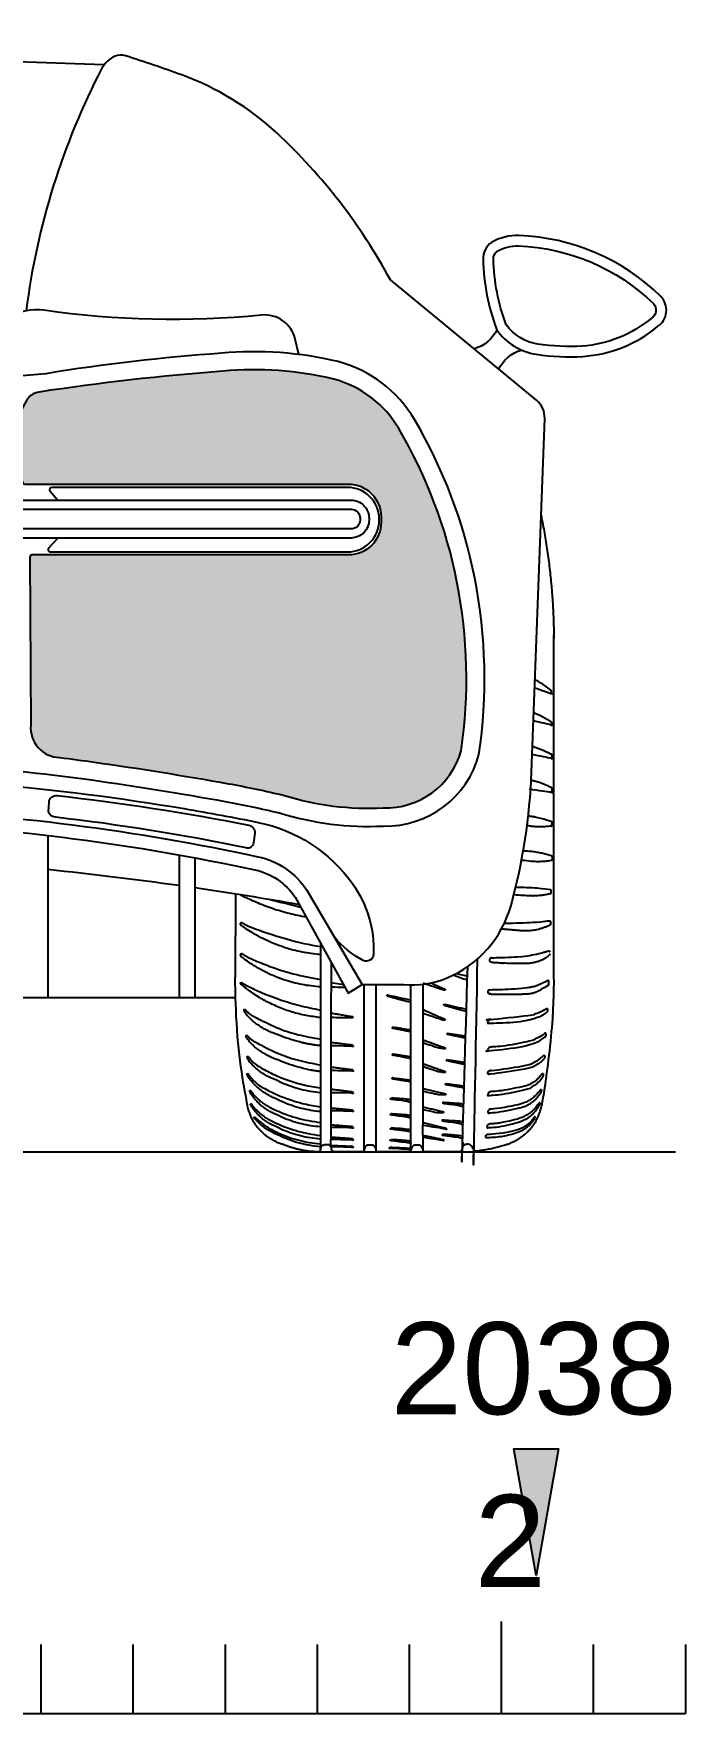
# Model space of a CAD drawing. Header units: millimetres. Extents: x 281 to 9184, y 473 to 5401.
# Drawn here: x 8476 to 9184, y 473 to 2298 of the extents above; entities that cross this region are included whole.
import ezdxf

# ---------------------------------------------------------------- set-up
doc = ezdxf.new("R2010")
doc.units = ezdxf.units.MM
doc.layers.add('CAR_dwgmodels.com', color=250, linetype='Continuous')
doc.styles.get("Standard").update_dxf_attribs({"font": 'arial.ttf'})

# ---------------------------------------------------------------- blocks, each defined once
blk = doc.blocks.new('Bugatti Chiron_back_dwgmodels.com')
h = blk.add_hatch()
h.set_pattern_fill('HONEY', color=0, scale=3.99341)
h.set_pattern_definition([(0, (-11584.057, -5020.16), (19.018614, 10.980402), [12.679076, -25.358152]), (120, (-11584.057, -5020.16), (-19.018614, 10.980402), [12.679076, -25.358152]), (60, (-11584.057, -5020.16), (4e-08, 21.960804), [-25.358152, 12.679076])])
h.paths.add_polyline_path([(-458.6, 725.4, 0.289738), (-456.4, 726.8, 0.247408), (-460.2, 816.1, 0.224537), (-474.1, 825.5, 0.018481), (-673.6, 848.2, 0.081524), (-794.3, 839.5, 0.196178), (-864.7, 785.8, 0.084746), (-928, 619.4, 0.084784), (-932.6, 435.8, 0.344976), (-847.9, 373.7, 0.08846), (-740.5, 387.2, -0.014843), (-679.8, 400, -0.009489), (-534.2, 423.4, -0.004774), (-496.5, 428.4, 0.433729), (-465.1, 463.6), (-464.1, 646, 0.415695), (-466.6, 648.5), (-810.3, 648.5, -0.414214), (-845.6, 683.8), (-845.6, 690, -0.414214), (-810.3, 725.4)])
h.paths.add_polyline_path([(466.6, 648.5, 0.415695), (464.1, 646), (465.1, 463.6, 0.433729), (496.5, 428.4, -0.004774), (534.2, 423.4, -0.009489), (679.8, 400, -0.014843), (740.5, 387.2, 0.08846), (847.9, 373.7, 0.344976), (932.6, 435.8, 0.084784), (928, 619.4, 0.084746), (864.7, 785.8, 0.196178), (794.3, 839.5, 0.081524), (673.6, 848.2, 0.018481), (474.1, 825.5, 0.224537), (460.2, 816.1, 0.247408), (456.4, 726.8, 0.289738), (458.6, 725.4), (810.3, 725.4, -0.414214), (845.6, 690), (845.6, 683.8, -0.414214), (810.3, 648.5)])
at = {"color": 0}
for p, q in [((791.5, 184.1), (804.6, 181.9)), ((939.1, 190.8), (927, 193.5)), ((827.1, 1.7), (827.1, 181.7)), ((840.2, 1.7), (840.2, 181.7)), ((878, 1.7), (878, 181.3))]:
    blk.add_line(p, q, dxfattribs=at)
for points in [[(544.6, 1181), (42.2, 1198.3, -0.125857), (14.2, 1206.5), (0, 1215), (-14.2, 1206.5, -0.125857), (-42.2, 1198.3), (-544.6, 1181)], [(313.3, 357.6, -0.04175), (708.6, 306.3, -0.193829), (752.2, 276.8), (809.9, 172.4), (824.9, 181.7), (870.2, 181.7, 0.123228), (917.4, 189, 0.230499), (986.7, 267.8, 0.057714), (1009, 412.6), (1023.3, 796.7, 0.233802), (1014.4, 816.5), (855.7, 947.3, 0.082141), (732.6, 1106.6, 0.100247), (629.1, 1170, 0.010825), (568, 1190.8, 0.178097), (556.6, 1190.3, 0.171993), (542.3, 1177.2, 0.088251), (460.1, 913.8, -0.035223)], [(971.3, 893.2, 0.206778), (1014.1, 866.5, 0.052607), (1064.7, 864.2, 0.1584), (1145.9, 896.6, 0.469933), (1149.4, 929.4, 0.186723), (995.2, 995.5, 0.141768), (965.5, 988.1, 0.249374), (956.3, 969.7, 0.086046), (971.3, 893.2, -0.218868), (946.6, 872.4)], [(756.3, 866.3), (752.4, 882.8, 0.377246), (715.5, 909.1, -0.061124), (479.3, 914.3, 0.170011), (442.1, 907, -0.109548), (350.6, 877.5, 21.38935)], [(254.9, 423.5, -0.035189), (531.5, 404, -0.009489), (676.3, 380.7, -0.014695), (735.3, 368.2, 0.08737), (848.1, 354, 0.346261), (951.9, 431.8, 0.161057), (951.9, 431.8, 0.085326), (947.3, 623.2, 0.084746), (881.7, 795.8, 0.196733), (799.1, 858.5, 0.081576), (672.1, 867.7, 0.022642), (481.4, 845.4, -0.019903), (208.9, 829)], [(973.5, 850.2, -0.22319), (998.1, 871.1)], [(494.3, 666.9), (484.5, 656, 0.649466), (486.3, 651.9), (809.2, 651.9, 0.414214), (843.6, 686.2), (843.6, 687.5, 0.414214), (809.2, 721.8), (487.8, 721.8, 0.639197), (486, 717.8), (494.3, 708)], [(-794.9, 233.1, -0.097924), (-826.1, 208, -0.549306), (-837.3, 214.5, -0.167236), (-814.4, 291.5, -0.18971), (-712.2, 357.9, -0.008219), (-631.7, 372.9, -0.021174), (-422.3, 399.3, -0.020808), (-148.2, 410.7), (0, 410.7), (148.2, 410.7, -0.020808), (422.3, 399.3, -0.021174), (631.7, 372.9, -0.008219), (712.2, 357.9, -0.18971), (814.4, 291.5, -0.167236), (837.3, 214.5, -0.549306), (826.1, 208, -0.097924), (794.9, 233.1)], [(-824.9, 181.7), (-764.8, 284.4, -0.195903), (-711.7, 320.7, -0.042516), (-306.6, 372.6, -0.232656), (-286.8, 363.9), (-206.5, 268.3, 0.197868), (-151.2, 245.6), (0, 245.6), (151.2, 245.6, 0.197868), (206.5, 268.3), (286.8, 363.9, -0.232656), (306.6, 372.6, -0.042516), (711.7, 320.7, -0.195903), (764.8, 284.4), (824.9, 181.7)], [(483.6, 307, -0.009374), (626.1, 289.6)], [(643.3, 287.2, -0.00749), (756.6, 268.9)]]:
    blk.add_lwpolyline(points, format="xyb", dxfattribs=at)
for points in [[(981.4, 898.6, -0.084419), (967.6, 970, -0.238386), (971.7, 978.6, -0.138483), (994.8, 984.2, -0.186527), (1141.4, 921.5, -0.482039), (1139.2, 905.8, -0.159744), (1064, 875.4, -0.052561), (1015.8, 877.6, -0.200288)], [(464.1, 646), (465.1, 463.6, 0.433729), (496.5, 428.4, -0.004774), (534.2, 423.4, -0.009489), (679.8, 400, -0.014843), (740.5, 387.2, 0.08846), (847.9, 373.7, 0.344976), (932.6, 435.8, 0.084784), (928, 619.4, 0.084746), (864.7, 785.8, 0.196178), (794.3, 839.5, 0.081524), (673.6, 848.2, 0.018481), (474.1, 825.5, 0.23103), (460, 815.7, 0.246068), (456.4, 726.8, 0.289738), (458.6, 725.4), (810.3, 725.4, -0.414214), (845.6, 690), (845.6, 683.8, -0.414214), (810.3, 648.5), (466.6, 648.5, 0.415695)], [(0, 666.9), (-812.9, 666.9, -0.414214), (-832.5, 686.5), (-832.5, 688.4, -0.414214), (-812.9, 708), (0, 708), (812.9, 708, -0.414214), (832.5, 688.4), (832.5, 686.5, -0.414214), (812.9, 666.9)], [(0, 676.7), (-812.9, 676.7, -0.414214), (-822.7, 686.5), (-822.7, 688.4, -0.414214), (-812.9, 698.2), (0, 698.2), (812.9, 698.2, -0.414214), (822.7, 688.4), (822.7, 686.5, -0.414214), (812.9, 676.7)], [(698.9, 330.3, 0.022287), (492.4, 363.5, -0.35652), (484.3, 369.8), (484.9, 379.7, -0.43), (493.8, 387.1, -0.020377), (702, 355, -0.39503), (708.3, 346.1), (707, 335.7, -0.487833)]]:
    blk.add_lwpolyline(points, format="xyb", close=True, dxfattribs=at)
for points in [[(483.6, 343.7), (483.7, 167.7)], [(626.1, 322.6), (626.1, 167.7)], [(643.3, 319.5), (643.3, 167.7)], [(-687.4, 167.7), (0, 167.7), (687.4, 167.7)]]:
    blk.add_lwpolyline(points, dxfattribs=at)
at = {"color": 0, "extrusion": (0, 0, -1)}
for centre, major_axis, start_param, end_param in [((-1401.3, -7730.4), (8651, 0), -1.322455, -1.318513), ((1237.9, 974.9), (878.4, 0), 1.918024, 1.936445), ((776.8, -1384.5), (1638.2, 0), -1.561836, -1.552854)]:
    blk.add_ellipse(centre, major_axis=major_axis, ratio=0.954545, start_param=start_param, end_param=end_param, dxfattribs=at)
at = {"color": 0}
for points, weights, knots in [([(1019.4, 691.2), (1019.5, 690.4), (1019.7, 689.6), (1032.9, 624.1), (1033.2, 557.4)], [1, 0.999876907875, 1, 0.995707577092, 1], [0, 0, 0, 0.0313808, 0.0313808, 0.2167561, 0.2167561, 0.2167561]), ([(950, 209.3), (948.8, 105.8), (946.1, 2.3), (947, 0.8), (948.8, 1), (964.9, 2.8), (980.2, 7.6), (1013.2, 17.1), (1019.7, 49.5), (1032.9, 114.9), (1033.2, 181.6), (1033.2, 371.6), (1033.2, 561.6)], [1, 0.999979731441, 1, 0.838727377102, 1, 0.994648638073, 1, 0.855380874957, 1, 0.995707577092, 1, 1, 1], [0, 0, 0, 0.012734, 0.012734, 1.164442, 1.164442, 1.371443, 1.371443, 2.460464, 2.460464, 2.645839, 2.645839, 3.645839, 3.645839, 3.645839]), ([(1012.4, 504.3), (1021.2, 501.2), (1029.9, 498), (1030.7, 498.1), (1030.7, 498.8), (1030.6, 499.7), (1030.5, 500.5), (1030.5, 501.2), (1029.9, 501.5), (1021.8, 508.4), (1012.2, 513.4)], [1, 0.999933965989, 1, 0.759534861251, 1, 1, 1, 0.833062499826, 1, 0.993642595606, 1], [0, 0, 0, 0.022984, 0.022984, 1.439381, 1.439381, 2.439381, 2.439381, 3.611732, 3.611732, 3.837372, 3.837372, 3.837372]), ([(1011.4, 477.2), (1021.2, 473.3), (1029.9, 467.4), (1030.5, 467.1), (1030.5, 466.4), (1030.6, 465.6), (1030.7, 464.7), (1030.7, 464), (1029.9, 463.9), (1020.4, 465.9), (1011, 468.3)], [1, 0.99400141322, 1, 0.833062499826, 1, 1, 1, 0.759534861251, 1, 0.999859121091, 1], [0, 0, 0, 0.219173, 0.219173, 1.391524, 1.391524, 2.391524, 2.391524, 3.807921, 3.807921, 3.841492, 3.841492, 3.841492]), ([(1010, 440.6), (1020.6, 437.3), (1030.4, 432.1), (1031, 431.8), (1030.9, 431.2), (1030.9, 429.7), (1030.8, 428.3), (1030.8, 427.6), (1030.1, 427.5), (1019.8, 429.4), (1009.7, 431.7)], [1, 0.995251335495, 1, 0.833062499826, 1, 1, 1, 0.759534861251, 1, 0.999833347426, 1], [0, 0, 0, 0.194986, 0.194986, 1.367336, 1.367336, 2.367336, 2.367336, 3.783734, 3.783734, 3.820247, 3.820247, 3.820247]), ([(1008.6, 403.9), (1012, 403.2), (1015.4, 402.3), (1023.2, 399.7), (1030.5, 396), (1031.1, 395.7), (1030.9, 395), (1030.9, 393.3), (1030.8, 391.5), (1030.8, 390.7), (1030.1, 390.6), (1018.4, 392.2), (1006.8, 393.9)], [1, 0.999604711255, 1, 0.997349136701, 1, 0.712181542932, 1, 1, 1, 0.759534861251, 1, 0.999998178024, 1], [0, 0, 0, 0.056236, 0.056236, 0.201894, 0.201894, 1.758285, 1.758285, 2.758285, 2.758285, 4.174682, 4.174682, 4.1785, 4.1785, 4.1785]), ([(1005.4, 365.1), (1005.9, 365), (1006.3, 365), (1018.8, 363.4), (1030.5, 359.1), (1031.1, 358.8), (1030.9, 358.2), (1030.9, 356.4), (1030.8, 354.6), (1030.8, 353.9), (1030.1, 353.8), (1018.4, 352.2), (1006.8, 353.9), (1005.4, 354.1), (1004.1, 354.3)], [1, 0.999996475442, 1, 0.992914718409, 1, 0.712181542932, 1, 1, 1, 0.759534861251, 1, 0.989891013094, 1, 0.999994410903, 1], [0, 0, 0, 0.00531, 0.00531, 0.243531, 0.243531, 1.799922, 1.799922, 2.799922, 2.799922, 4.216319, 4.216319, 4.500939, 4.500939, 4.507626, 4.507626, 4.507626]), ([(1000, 327.2), (1003.2, 327), (1006.4, 326.8), (1018.9, 325.7), (1030.8, 321.8), (1031.5, 321.6), (1031.2, 320.9), (1031.3, 319.1), (1031.3, 317.3), (1031.3, 316.6), (1030.6, 316.5), (1019, 314.5), (1007.3, 315.7), (1002.7, 316.2), (998.1, 316.7)], [1, 0.999830202478, 1, 0.992914718409, 1, 0.712181542933, 1, 1, 1, 0.759534861252, 1, 0.989891013094, 1, 0.999933892295, 1], [0, 0, 0, 0.036857, 0.036857, 0.275078, 0.275078, 1.831469, 1.831469, 2.831469, 2.831469, 4.247866, 4.247866, 4.532486, 4.532486, 4.555483, 4.555483, 4.555483]), ([(779.6, 227.2), (779.6, 114.1), (779.6, 1), (779.2, 0), (778.1, 0), (758.3, 0.1), (740.2, 7.6), (707.2, 17.1), (700.7, 49.5), (687.5, 114.9), (687.2, 181.6), (687.6, 231), (688, 280.4)], [1, 1, 1, 0.82180479402, 1, 0.979126052308, 1, 0.855380874957, 1, 0.995707577092, 1, 1, 1], [0, 0, 0, 1, 1, 2.21245, 2.21245, 2.62181, 2.62181, 3.710831, 3.710831, 3.896207, 3.896207, 4.896207, 4.896207, 4.896207]), ([(764.3, 254.9), (729, 261.1), (697.2, 276.9), (695.2, 277.5), (693.4, 278.8), (693.1, 279), (693, 279.4), (693, 279.5), (692.9, 279.6)], [1, 0.988987800194, 1, 0.986701404843, 1, 0.938722094381, 1, 0.999922284451, 1], [0, 0, 0, 0.297085, 0.297085, 0.623621, 0.623621, 1.327406, 1.327406, 1.35234, 1.35234, 1.35234]), ([(991.8, 287.6), (1010.6, 288), (1029.1, 284.9), (1029.9, 284.8), (1030, 284), (1029.9, 282.6), (1029.9, 281.2), (1030, 280.5), (1029.2, 280.3), (1017.8, 277.6), (1006.1, 278.1), (997.9, 278.4), (989.7, 279.1)], [1, 0.995172682918, 1, 0.760181353812, 1, 1, 1, 0.75953486125, 1, 0.989891013094, 1, 0.999793235151, 1], [0, 0, 0, 0.196595, 0.196595, 1.611003, 1.611003, 2.611003, 2.611003, 4.027401, 4.027401, 4.312021, 4.312021, 4.352692, 4.352692, 4.352692]), ([(779.6, 214.3), (731.6, 218.1), (693.5, 246.3), (692.9, 246.9), (692.9, 247.7), (693, 248.2), (693.2, 248.6), (693.3, 249), (693.8, 249.1), (694.2, 249.2), (694.6, 248.9), (698, 246.5), (702, 245.1), (739.5, 229.9), (779.6, 223)], [1, 0.958730442043, 1, 0.936733186566, 1, 0.987883091709, 1, 0.902761390988, 1, 0.902761390988, 1, 0.989279179619, 1, 0.993740114361, 1], [0, 0, 0, 0.576587, 0.576587, 1.291824, 1.291824, 1.603483, 1.603483, 2.492783, 2.492783, 3.382082, 3.382082, 3.675204, 3.675204, 3.899104, 3.899104, 3.899104]), ([(979.5, 248.3), (992.1, 249), (1004.8, 249.2), (1016.4, 249.4), (1027.9, 251.1), (1028.5, 251.2), (1029, 250.8), (1029.6, 250.5), (1029.6, 249.9), (1029.6, 248.6), (1029.6, 247.3), (1029.6, 246.7), (1029.1, 246.4), (1022.6, 243.2), (1015.5, 241.5), (1006.8, 239.4), (997.8, 240.2), (987.1, 241.1), (976.3, 242)], [1, 0.999754378121, 1, 0.997691818502, 1, 0.91727748751, 1, 0.91727748751, 1, 1, 1, 0.900533402192, 1, 0.993597732845, 1, 0.985593036732, 1, 1, 1], [0, 0, 0, 0.044329, 0.044329, 0.180243, 0.180243, 0.999456, 0.999456, 1.81867, 1.81867, 2.81867, 2.81867, 3.718273, 3.718273, 3.944708, 3.944708, 4.28461, 4.28461, 5.28461, 5.28461, 5.28461]), ([(779.6, 179.2), (730.8, 182.2), (693.5, 212.5), (692.9, 213), (693, 213.9), (693.1, 214.3), (693.3, 214.8), (693.4, 215.2), (693.9, 215.3), (694.3, 215.5), (694.7, 215.2), (700.1, 211.4), (706.4, 209), (741.4, 193.3), (779.6, 187.4)], [1, 0.949470780409, 1, 0.85976918934, 1, 0.996250631315, 1, 0.891996577358, 1, 0.891996577358, 1, 0.991041174236, 1, 0.990403798712, 1], [0, 0, 0, 0.638502, 0.638502, 1.710459, 1.710459, 1.883704, 1.883704, 2.821811, 2.821811, 3.759918, 3.759918, 4.027832, 4.027832, 4.305127, 4.305127, 4.305127]), ([(779.6, 1), (779.6, 4), (781.1, 6.6), (786.2, 9.9), (791.3, 6.5), (791.4, 106), (791.6, 205.6)], [1, 0.97110070048, 1, 0.822997235662, 1, 1, 1], [0, 0, 0, 0.481992, 0.481992, 1.69025, 1.69025, 2.69025, 2.69025, 2.69025]), ([(939.3, 200.9), (937.3, 101.9), (933.4, 3), (933.4, 4.5), (934, 5.7), (934.5, 6.9), (935.7, 7.5), (937.2, 8.3), (938.9, 8.6), (941.9, 9.2), (943.5, 6.6), (944.8, 4.5), (946.1, 2.3)], [1, 0.999955742644, 1, 0.977485251874, 1, 0.949736783996, 1, 0.988827039566, 1, 0.810784355272, 1, 1, 1], [0, 0, 0, 0.018817, 0.018817, 0.44402, 0.44402, 1.080825, 1.080825, 1.380075, 1.380075, 2.630686, 2.630686, 3.630686, 3.630686, 3.630686]), ([(1028.9, 215.2), (1028.7, 214), (1027.8, 213.2), (1024.4, 210.1), (1020.1, 208.2), (1013.2, 205.2), (1005.6, 204.8), (992.4, 204.1), (979.1, 204.9), (973.3, 205.2), (967.6, 205.5), (965.9, 205.7), (964.3, 206.4), (963.5, 207.5), (963.7, 208.8), (963.9, 210.1), (965, 210.9), (977.7, 210.9), (990.3, 211.7), (998.8, 212.2), (1007.1, 213.5), (1015.1, 214.8), (1022.8, 217), (1025.1, 217.7), (1027.5, 218.3), (1028.6, 218.4), (1028.9, 217.4)], [1, 0.943697737034, 1, 0.98699875895, 1, 0.981816354796, 1, 0.998493400548, 1, 1, 1, 0.989186529052, 1, 0.92334419751, 1, 0.92334419751, 1, 0.999401105584, 1, 0.998815601992, 1, 0.99799696112, 1, 1, 1, 0.810058209192, 1], [0, 0, 0, 0.674321, 0.674321, 0.997178, 0.997178, 1.379162, 1.379162, 1.488961, 1.488961, 2.488961, 2.488961, 2.783349, 2.783349, 3.57154, 3.57154, 4.359731, 4.359731, 4.428953, 4.428953, 4.526303, 4.526303, 4.652911, 4.652911, 5.652911, 5.652911, 6.906001, 6.906001, 6.906001]), ([(779.6, 145.9), (730.4, 150.6), (693.5, 182.1), (692.9, 182.7), (693, 183.5), (693.9, 184), (694.7, 183.5), (700.4, 180.1), (706.4, 177.3), (741.3, 160.9), (779.6, 154.1)], [1, 0.95073341375, 1, 0.85976918934, 1, 0.840649115023, 1, 0.998548248034, 1, 0.99053000505, 1], [0, 0, 0, 0.630406, 0.630406, 1.702364, 1.702364, 2.846995, 2.846995, 2.954777, 2.954777, 3.23024, 3.23024, 3.23024]), ([(899.9, 183.5), (907.3, 180.2), (914.7, 176.9), (915.2, 176.7), (915, 176.2), (914.9, 175.7), (914.3, 175.8), (910.7, 176.5), (907.3, 177.6), (899.1, 180.3), (891.1, 183.1)], [1, 1, 1, 0.747500126312, 1, 0.747500126312, 1, 0.997782159507, 1, 0.999952193936, 1], [0, 0, 0, 1, 1, 2.453011, 2.453011, 3.906023, 3.906023, 4.039249, 4.039249, 4.058805, 4.058805, 4.058805]), ([(1018.6, 182.1), (1022.5, 184), (1026.5, 185.9), (1027, 186.2), (1027.4, 185.9), (1027.9, 185.6), (1027.9, 185.1), (1027.8, 183.9), (1027.8, 182.6), (1027.7, 181.4), (1026.7, 180.8), (1022.8, 178.7), (1019.1, 176.4), (1012.3, 172.1), (1004.1, 171.7), (984.4, 170.8), (964.8, 171.5), (963.2, 171.5), (962, 172.5), (961.1, 173.3), (961.5, 174.5), (961.9, 175.6), (963.1, 175.7), (967.7, 176), (972.2, 176), (989.7, 176.3), (1007, 178.6), (1013.1, 179.4), (1018.6, 182.1)], [1, 1, 1, 0.867797454115, 1, 0.867797454115, 1, 1, 1, 0.903607588202, 1, 0.999490695569, 1, 0.965414913836, 1, 0.999026678531, 1, 0.94214283785, 1, 0.831532296507, 1, 0.831532296507, 1, 0.999689793443, 1, 0.998020630528, 1, 0.9863349295, 1], [0, 0, 0, 1, 1, 2.040087, 2.040087, 3.080175, 3.080175, 4.080175, 4.080175, 4.965532, 4.965532, 5.029366, 5.029366, 5.556898, 5.556898, 5.645147, 5.645147, 6.328807, 6.328807, 7.506678, 7.506678, 8.68455, 8.68455, 8.734367, 8.734367, 8.860225, 8.860225, 9.191239, 9.191239, 9.191239]), ([(876.6, 162.6), (867.2, 164.8), (857.9, 167.6), (855, 168.2), (852.4, 169.3), (851.9, 169.6), (852.1, 170.1), (852.3, 170.6), (852.8, 170.4), (864.8, 167.8), (876.7, 165.2)], [1, 0.999601333008, 1, 0.996480973582, 1, 0.747500126313, 1, 0.747500126313, 1, 1, 1], [0, 0, 0, 0.056476, 0.056476, 0.224312, 0.224312, 1.677323, 1.677323, 3.130334, 3.130334, 4.130334, 4.130334, 4.130334]), ([(933.4, 3), (933.4, 0.2), (930.5, 0), (911.5, 0), (892.6, 0), (891.1, 0.3), (891.1, 1.7), (891.1, 91.8), (891.1, 182)], [1, 0.726394675246, 1, 1, 1, 0.77938310391, 1, 1, 1], [0, 0, 0, 1.51547, 1.51547, 2.51547, 2.51547, 3.869701, 3.869701, 4.869701, 4.869701, 4.869701]), ([(779.6, 115.3), (777.4, 115.5), (775.1, 115.8), (753.2, 118.9), (732.9, 127.4), (719.1, 132), (707.9, 140.9), (701.8, 145.7), (697.3, 152), (696.7, 153), (696.7, 154.1), (696.7, 154.6), (697.2, 154.8), (697.7, 154.9), (698, 154.5), (701.2, 150.5), (705.8, 148.2), (739.9, 127.9), (779.6, 122.5)], [1, 0.999960163169, 1, 0.991085719544, 1, 0.983716763148, 1, 0.989905744715, 1, 0.955111849133, 1, 0.814244632344, 1, 0.814244632344, 1, 0.977459968993, 1, 0.978494323273, 1], [0, 0, 0, 0.017852, 0.017852, 0.285098, 0.285098, 0.646513, 0.646513, 0.930925, 0.930925, 1.532444, 1.532444, 2.771183, 2.771183, 4.009922, 4.009922, 4.435365, 4.435365, 4.850896, 4.850896, 4.850896]), ([(791.5, 150.8), (802.8, 148.9), (814.1, 147), (814.8, 146.9), (814.8, 146.3), (814.7, 145.6), (814, 145.6), (802.7, 145), (791.5, 145.9)], [1, 1, 1, 0.740922978544, 1, 0.740922978544, 1, 0.997600703458, 1], [0, 0, 0, 1, 1, 2.472705, 2.472705, 3.945411, 3.945411, 4.083982, 4.083982, 4.083982]), ([(891.1, 154.6), (902.9, 149.4), (914.7, 144.2), (915.2, 143.9), (915, 143.4), (914.9, 142.9), (914.3, 143), (910.7, 143.7), (907.3, 144.9), (899.1, 147.5), (891.1, 150.4)], [1, 1, 1, 0.747500126312, 1, 0.747500126312, 1, 0.997782159507, 1, 0.999952193936, 1], [0, 0, 0, 1, 1, 2.453011, 2.453011, 3.906023, 3.906023, 4.039249, 4.039249, 4.058805, 4.058805, 4.058805]), ([(938.3, 152.5), (928.9, 154.7), (919.6, 157.4), (916.7, 158.1), (914.1, 159.2), (913.6, 159.5), (913.8, 160), (914, 160.4), (914.5, 160.3), (926.4, 157.7), (938.4, 155)], [1, 0.999601333008, 1, 0.996480973582, 1, 0.747500126312, 1, 0.747500126312, 1, 1, 1], [0, 0, 0, 0.056476, 0.056476, 0.224312, 0.224312, 1.677323, 1.677323, 3.130334, 3.130334, 4.130334, 4.130334, 4.130334]), ([(1026.5, 154.8), (1026.4, 154.1), (1026.4, 153.5), (1026.3, 152.3), (1025.3, 151.5), (1019.1, 146.5), (1011.2, 144.5), (987.2, 138.4), (962.5, 139.7), (961.2, 140.1), (961.6, 141.4), (962.3, 143.7), (964.7, 143.8), (985.4, 145.1), (1005.9, 148.3), (1016.3, 149.9), (1025, 155.5), (1025.5, 155.8), (1026, 155.5), (1026.5, 155.3), (1026.5, 154.7)], [1, 1, 1, 0.919056697366, 1, 0.975810165277, 1, 0.987797374292, 1, 0.713917491547, 1, 0.822744244013, 1, 0.998894428896, 1, 0.97656761193, 1, 0.850761440909, 1, 0.850761440909, 1], [0, 0, 0, 1, 1, 1.810232, 1.810232, 2.251031, 2.251031, 2.563793, 2.563793, 4.115232, 4.115232, 5.32438, 5.32438, 5.418435, 5.418435, 5.85225, 5.85225, 6.958978, 6.958978, 8.065706, 8.065706, 8.065706]), ([(878, 130.5), (876.4, 130.6), (874.9, 130.9), (866.6, 132.6), (858.3, 134.3), (857.8, 134.4), (857.8, 134.9), (857.9, 135.5), (858.5, 135.4), (859.6, 135.4), (860.7, 135.3), (869.3, 133.9), (878, 132.5)], [1, 0.996971792778, 1, 1, 1, 0.731965341552, 1, 0.731965341552, 1, 0.999802463564, 1, 1, 1], [0, 0, 0, 0.155685, 0.155685, 1.155685, 1.155685, 2.654874, 2.654874, 4.154062, 4.154062, 4.193816, 4.193816, 5.193816, 5.193816, 5.193816]), ([(937.6, 123.7), (936.1, 123.7), (934.6, 124.1), (926.3, 125.8), (917.9, 127.5), (917.4, 127.6), (917.5, 128.1), (917.6, 128.6), (918.1, 128.6), (919.2, 128.6), (920.3, 128.5), (929, 127.1), (937.7, 125.7)], [1, 0.996971792778, 1, 1, 1, 0.731965341552, 1, 0.731965341552, 1, 0.999802463564, 1, 1, 1], [0, 0, 0, 0.155685, 0.155685, 1.155685, 1.155685, 2.654874, 2.654874, 4.154062, 4.154062, 4.193816, 4.193816, 5.193816, 5.193816, 5.193816]), ([(1025, 128), (1024.9, 127.4), (1024.9, 126.8), (1024.4, 125.4), (1023.3, 124.4), (1017.7, 120.3), (1011.2, 117.7), (987.3, 111), (962.5, 109.8), (961.2, 110.2), (961.6, 111.5), (962.3, 113.8), (964.7, 113.9), (985.7, 114.9), (1005.9, 120.1), (1015.7, 122.5), (1023.5, 128.8), (1024, 129.1), (1024.5, 128.8), (1025, 128.5), (1025, 128)], [1, 1, 1, 0.965666739407, 1, 0.992955824987, 1, 0.993357406783, 1, 0.713917491547, 1, 0.822744244013, 1, 0.994253670322, 1, 0.974765921219, 1, 0.850761440909, 1, 0.850761440909, 1], [0, 0, 0, 1, 1, 1.525597, 1.525597, 1.763125, 1.763125, 1.993776, 1.993776, 3.545215, 3.545215, 4.754363, 4.754363, 4.968873, 4.968873, 5.419126, 5.419126, 6.525854, 6.525854, 7.632582, 7.632582, 7.632582]), ([(779.6, 87.3), (778.5, 87.4), (777.4, 87.5), (755.5, 90.6), (735.2, 99.2), (721.4, 103.7), (710.1, 112.6), (704, 117.5), (699.6, 123.8), (698.9, 124.7), (698.9, 125.9), (699, 126.4), (699.4, 126.5), (699.9, 126.7), (700.2, 126.3), (703.5, 122.3), (708.1, 119.9), (741.1, 100.2), (779.6, 94.5)], [1, 0.999990252122, 1, 0.991085719544, 1, 0.983716763148, 1, 0.989905744715, 1, 0.955111849133, 1, 0.814244632344, 1, 0.814244632344, 1, 0.977459968993, 1, 0.979450128996, 1], [0, 0, 0, 0.008831, 0.008831, 0.276077, 0.276077, 0.637492, 0.637492, 0.921904, 0.921904, 1.523423, 1.523423, 2.762162, 2.762162, 4.000901, 4.000901, 4.426344, 4.426344, 4.832503, 4.832503, 4.832503]), ([(791.4, 119.1), (802.7, 117.7), (814, 116.3), (814.8, 116.2), (814.7, 115.5), (814.7, 114.9), (814, 114.8), (802.7, 115), (791.4, 115.2)], [1, 1, 1, 0.740922978544, 1, 0.740922978544, 1, 0.999998874916, 1], [0, 0, 0, 1, 1, 2.472705, 2.472705, 3.945411, 3.945411, 3.948411, 3.948411, 3.948411]), ([(891.1, 121.7), (903, 117.4), (914.9, 113.1), (915.4, 112.9), (915.3, 112.4), (915.1, 111.9), (914.5, 112), (909.2, 112.2), (904.2, 113.9), (897.6, 116), (891.1, 118.3)], [1, 1, 1, 0.747500126313, 1, 0.747500126313, 1, 0.988752313136, 1, 0.999968375714, 1], [0, 0, 0, 1, 1, 2.453011, 2.453011, 3.906023, 3.906023, 4.206274, 4.206274, 4.222179, 4.222179, 4.222179]), ([(779.6, 64.1), (753.1, 66.6), (729.8, 78.8), (714.4, 84.7), (703.7, 96.8), (701.4, 99.7), (700, 103), (700, 103.5), (700.5, 103.6), (701, 103.8), (701.3, 103.4), (706.9, 95.7), (715.4, 91.2), (745.2, 74), (779.6, 69.4)], [1, 0.980057078575, 1, 0.970160397488, 1, 0.989971546554, 1, 0.814244632344, 1, 0.814244632344, 1, 0.975006071312, 1, 0.979518209266, 1], [0, 0, 0, 0.400096, 0.400096, 0.889905, 0.889905, 1.173387, 1.173387, 2.412126, 2.412126, 3.650865, 3.650865, 4.098961, 4.098961, 4.504445, 4.504445, 4.504445]), ([(791.4, 92.2), (802.7, 90.8), (814, 89.4), (814.7, 89.3), (814.7, 88.6), (814.7, 87.9), (814, 87.9), (802.7, 88.1), (791.4, 88.3)], [1, 1, 1, 0.740922978544, 1, 0.740922978544, 1, 0.999998874916, 1], [0, 0, 0, 1, 1, 2.472705, 2.472705, 3.945411, 3.945411, 3.948411, 3.948411, 3.948411]), ([(878, 101.1), (868.2, 103.1), (858.3, 105.1), (857.8, 105.2), (857.9, 105.8), (858, 106.3), (858.5, 106.2), (859.6, 106.2), (860.7, 106.1), (869.4, 104.7), (878, 103.4)], [1, 1, 1, 0.731965341552, 1, 0.731965341552, 1, 0.999802463564, 1, 1, 1], [0, 0, 0, 1, 1, 2.499189, 2.499189, 3.998377, 3.998377, 4.038131, 4.038131, 5.038131, 5.038131, 5.038131]), ([(891.1, 95.9), (903, 91.6), (914.9, 87.4), (915.4, 87.1), (915.3, 86.6), (915.1, 86.1), (914.5, 86.2), (909.2, 86.4), (904.2, 88.1), (897.6, 90.3), (891.1, 92.6)], [1, 1, 1, 0.747500126313, 1, 0.747500126313, 1, 0.988752313136, 1, 0.999968375714, 1], [0, 0, 0, 1, 1, 2.453011, 2.453011, 3.906023, 3.906023, 4.206274, 4.206274, 4.222179, 4.222179, 4.222179]), ([(936.8, 95), (935.2, 95.1), (933.7, 95.4), (925.4, 97.2), (917.1, 98.9), (916.6, 99), (916.7, 99.5), (916.7, 100), (917.3, 100), (918.4, 99.9), (919.5, 99.8), (928.2, 98.5), (936.8, 97.1)], [1, 0.996971792778, 1, 1, 1, 0.731965341552, 1, 0.731965341552, 1, 0.999802463564, 1, 1, 1], [0, 0, 0, 0.155685, 0.155685, 1.155685, 1.155685, 2.654874, 2.654874, 4.154062, 4.154062, 4.193816, 4.193816, 5.193816, 5.193816, 5.193816]), ([(1023.4, 103.8), (1023.3, 103.2), (1023.3, 102.6), (1022.8, 101.1), (1021.7, 100.1), (1015.7, 93.9), (1007.2, 91.3), (985.3, 85.7), (962.5, 84.5), (961.2, 85), (961.6, 86.3), (962.3, 88.5), (964.7, 88.6), (985.7, 89.6), (1005.9, 94.9), (1015.1, 97.9), (1021.9, 104.5), (1022.4, 104.8), (1022.9, 104.6), (1023.4, 104.3), (1023.4, 103.7)], [1, 1, 1, 0.965666739407, 1, 0.967671877212, 1, 0.994409398804, 1, 0.713917491547, 1, 0.822744244013, 1, 0.994253670322, 1, 0.972417368476, 1, 0.850761440909, 1, 0.850761440909, 1], [0, 0, 0, 1, 1, 1.525597, 1.525597, 2.035529, 2.035529, 2.24711, 2.24711, 3.798549, 3.798549, 5.007697, 5.007697, 5.222208, 5.222208, 5.69304, 5.69304, 6.799768, 6.799768, 7.906495, 7.906495, 7.906495]), ([(779.6, 43.7), (753.1, 46.2), (729.8, 58.4), (714.2, 65.2), (703.6, 78.1), (701.3, 80.9), (699.9, 84.2), (699.9, 84.7), (700.4, 84.9), (700.9, 85), (701.2, 84.6), (706.8, 76.3), (715.4, 70.8), (745.2, 53.6), (779.6, 49)], [1, 0.980057078575, 1, 0.972115796323, 1, 0.989971546554, 1, 0.814244632344, 1, 0.814244632344, 1, 0.978012391708, 1, 0.979518209266, 1], [0, 0, 0, 0.400096, 0.400096, 0.873507, 0.873507, 1.156989, 1.156989, 2.395728, 2.395728, 3.634467, 3.634467, 4.054645, 4.054645, 4.460128, 4.460128, 4.460128]), ([(878, 75.9), (868, 77.5), (858.1, 79.2), (857.5, 79.3), (857.6, 79.8), (857.7, 80.3), (858.3, 80.3), (859.4, 80.2), (860.4, 80.2), (869.3, 79), (878.1, 77.9)], [1, 1, 1, 0.731965341553, 1, 0.731965341553, 1, 0.999802463564, 1, 1, 1], [0, 0, 0, 1, 1, 2.499189, 2.499189, 3.998377, 3.998377, 4.038131, 4.038131, 5.038131, 5.038131, 5.038131]), ([(935.9, 69.6), (934.4, 69.6), (932.9, 70), (924.5, 71.4), (916, 72.9), (915.5, 73), (915.6, 73.5), (915.6, 74), (916.2, 74), (917.3, 73.9), (918.4, 73.9), (927.2, 72.7), (936, 71.6)], [1, 0.996971792778, 1, 1, 1, 0.731965341552, 1, 0.731965341552, 1, 0.999802463564, 1, 1, 1], [0, 0, 0, 0.155685, 0.155685, 1.155685, 1.155685, 2.654874, 2.654874, 4.154062, 4.154062, 4.193816, 4.193816, 5.193816, 5.193816, 5.193816]), ([(1021.9, 83.9), (1021.9, 83.3), (1021.8, 82.7), (1021.2, 81.2), (1020.2, 80), (1014.1, 71.5), (1003.9, 68.1), (983.6, 62.8), (962.5, 61.2), (961.2, 61.7), (961.6, 63), (962.3, 65.2), (964.7, 65.4), (984.1, 66.7), (1002.9, 71.7), (1013.8, 75.5), (1020.4, 84.7), (1020.9, 85), (1021.4, 84.7), (1021.9, 84.4), (1021.9, 83.9)], [1, 1, 1, 0.988320696078, 1, 0.949082850752, 1, 0.99526166614, 1, 0.713917491548, 1, 0.822744244013, 1, 0.9951177834, 1, 0.952646951877, 1, 0.850761440909, 1, 0.850761440909, 1], [0, 0, 0, 1, 1, 1.305969, 1.305969, 1.946938, 1.946938, 2.141711, 2.141711, 3.69315, 3.69315, 4.902298, 4.902298, 5.100009, 5.100009, 5.717951, 5.717951, 6.824679, 6.824679, 7.931407, 7.931407, 7.931407]), ([(779.6, 27.2), (753, 29.1), (729.8, 41.5), (715.6, 47.7), (706.5, 59.8), (704.2, 62.6), (702.8, 65.9), (702.8, 66.4), (703.3, 66.6), (703.8, 66.7), (704.1, 66.3), (713.9, 52.4), (730.1, 45.8), (753.6, 34.8), (779.6, 32)], [1, 0.97598701928, 1, 0.96609200742, 1, 0.989971546554, 1, 0.814244632344, 1, 0.814244632344, 1, 0.958508796668, 1, 0.985647326625, 1], [0, 0, 0, 0.439178, 0.439178, 0.961491, 0.961491, 1.244974, 1.244974, 2.483713, 2.483713, 3.722452, 3.722452, 4.300596, 4.300596, 4.639855, 4.639855, 4.639855]), ([(791.4, 68.2), (802.7, 66.8), (814, 65.4), (814.7, 65.3), (814.7, 64.7), (814.6, 64), (813.9, 63.9), (802.7, 64.1), (791.4, 64.3)], [1, 1, 1, 0.740922978544, 1, 0.740922978544, 1, 0.999998874916, 1], [0, 0, 0, 1, 1, 2.472705, 2.472705, 3.945411, 3.945411, 3.948411, 3.948411, 3.948411]), ([(878, 56.3), (875.5, 56.9), (872.9, 57.2), (865, 57.9), (857.2, 58.3), (856.7, 58.3), (856.7, 57.8), (856.7, 57.4), (857.1, 57.4), (864.9, 56.4), (872.6, 55.4), (875.5, 54.8), (878, 53.4)], [1, 0.997307196089, 1, 0.999541983395, 1, 0.724433758444, 1, 0.724433758444, 1, 0.999979024382, 1, 0.985905227632, 1], [0, 0, 0, 0.146806, 0.146806, 0.207341, 0.207341, 1.728508, 1.728508, 3.249676, 3.249676, 3.26263, 3.26263, 3.59882, 3.59882, 3.59882]), ([(891.1, 69), (903.2, 66), (915.4, 63.1), (915.9, 62.9), (915.8, 62.4), (915.7, 61.8), (915.1, 61.9), (909.8, 61.5), (904.7, 62.6), (897.9, 64.1), (891.1, 65.7)], [1, 1, 1, 0.747500126313, 1, 0.747500126313, 1, 0.988752313136, 1, 0.999968375714, 1], [0, 0, 0, 1, 1, 2.453011, 2.453011, 3.906023, 3.906023, 4.206274, 4.206274, 4.222179, 4.222179, 4.222179]), ([(1020, 66.4), (1019.3, 63.5), (1017.1, 61.5), (1011.1, 52.8), (1000.8, 49.1), (982, 43.8), (962.5, 42.2), (961.2, 42.7), (961.6, 44), (962.3, 46.2), (964.7, 46.4), (982.6, 47.7), (999.8, 52.7), (1011.4, 57.3), (1018.5, 67.2), (1019, 67.5), (1019.5, 67.2), (1020, 66.9), (1020, 66.4)], [1, 0.960807226966, 1, 0.950558531774, 1, 0.994488328913, 1, 0.713917491548, 1, 0.822744244013, 1, 0.994245264205, 1, 0.959824882583, 1, 0.850761440909, 1, 0.850761440909, 1], [0, 0, 0, 0.561794, 0.561794, 1.193327, 1.193327, 1.403408, 1.403408, 2.954847, 2.954847, 4.163995, 4.163995, 4.378662, 4.378662, 4.9475, 4.9475, 6.054228, 6.054228, 7.160956, 7.160956, 7.160956]), ([(779.6, 13.9), (753, 15.8), (729.8, 28.2), (712.8, 35.6), (703.9, 51.3), (703.7, 51.7), (704.1, 52), (704.5, 52.2), (704.8, 51.9), (714.5, 38.6), (730.1, 31.9), (753.6, 20.7), (779.6, 17.8)], [1, 0.97598701928, 1, 0.948926152622, 1, 0.748425796817, 1, 0.748425796817, 1, 0.963593647669, 1, 0.984942218236, 1], [0, 0, 0, 0.439178, 0.439178, 1.081142, 1.081142, 2.531364, 2.531364, 3.981586, 3.981586, 4.522913, 4.522913, 4.870427, 4.870427, 4.870427]), ([(779.6, 5.6), (752.4, 7.9), (728.6, 20.7), (716.2, 26.5), (707.7, 37.1), (707.5, 37.5), (707.9, 37.7), (708.3, 38), (708.6, 37.7), (718, 28.1), (730.4, 22.4), (753.5, 10.7), (779.6, 8.7)], [1, 0.977892474258, 1, 0.973391764575, 1, 0.748425796816, 1, 0.748425796816, 1, 0.982788539794, 1, 0.979759311616, 1], [0, 0, 0, 0.421326, 0.421326, 0.883729, 0.883729, 2.333951, 2.333951, 3.784173, 3.784173, 4.155776, 4.155776, 4.558857, 4.558857, 4.558857]), ([(791.3, 47.7), (802.7, 46.7), (814, 45.7), (814.7, 45.6), (814.6, 44.9), (814.6, 44.3), (813.9, 44.2), (802.6, 44.4), (791.3, 44.6)], [1, 1, 1, 0.740922978544, 1, 0.740922978544, 1, 0.999998874916, 1], [0, 0, 0, 1, 1, 2.472705, 2.472705, 3.945411, 3.945411, 3.948411, 3.948411, 3.948411]), ([(878, 38.8), (875.4, 39.8), (872.6, 40.1), (864.8, 40.9), (856.9, 41.2), (856.5, 41.2), (856.4, 40.8), (856.4, 40.4), (856.9, 40.3), (864.6, 39.3), (872.3, 38.3), (875.3, 38), (878, 36.5)], [1, 0.991134922733, 1, 0.999541983395, 1, 0.724433758445, 1, 0.724433758445, 1, 0.999979024382, 1, 0.980698145987, 1], [0, 0, 0, 0.266506, 0.266506, 0.327041, 0.327041, 1.848208, 1.848208, 3.369376, 3.369376, 3.38233, 3.38233, 3.775921, 3.775921, 3.775921]), ([(891.1, 48.9), (902, 46.3), (912.9, 43.7), (913.4, 43.5), (913.3, 43), (913.2, 42.4), (912.6, 42.5), (907.3, 42.1), (902.2, 43.2), (896.6, 44.5), (891.1, 45.7)], [1, 1, 1, 0.747500126312, 1, 0.747500126312, 1, 0.988752313136, 1, 0.999979009105, 1], [0, 0, 0, 1, 1, 2.453011, 2.453011, 3.906023, 3.906023, 4.206274, 4.206274, 4.219232, 4.219232, 4.219232]), ([(935.3, 50.9), (932.8, 52.4), (929.9, 52.4), (922, 53.2), (914.2, 53.5), (913.7, 53.5), (913.7, 53.1), (913.7, 52.7), (914.1, 52.7), (921.9, 51.6), (929.6, 50.7), (932.6, 50.1), (935.2, 48.5)], [1, 0.965888013098, 1, 0.999541983395, 1, 0.724433758446, 1, 0.724433758446, 1, 0.999979024382, 1, 0.984825636621, 1], [0, 0, 0, 0.523891, 0.523891, 0.584425, 0.584425, 2.105593, 2.105593, 3.62676, 3.62676, 3.639714, 3.639714, 3.988574, 3.988574, 3.988574]), ([(1013.1, 37.6), (1007.8, 27.6), (997.3, 22.6), (979.3, 15.5), (959.8, 15.7), (959.3, 15.7), (959.1, 16.1), (958.8, 16.5), (958.9, 16.9), (959.8, 18.9), (962, 19), (979.8, 19.1), (996.6, 24.9), (1006.4, 29.3), (1012.3, 38), (1012.5, 38.2), (1012.8, 38.1), (1013.1, 37.9), (1013.1, 37.6)], [1, 0.948808883651, 1, 0.979487385951, 1, 0.900606414491, 1, 0.900606414491, 1, 0.845623970348, 1, 0.985685263202, 1, 0.959726904181, 1, 0.807282309142, 1, 0.807282309142, 1], [0, 0, 0, 0.642706, 0.642706, 1.048496, 1.048496, 1.947763, 1.947763, 2.84703, 2.84703, 3.973157, 3.973157, 4.311967, 4.311967, 4.881502, 4.881502, 6.14403, 6.14403, 7.406557, 7.406557, 7.406557]), ([(1018.3, 52.6), (1012.8, 39.4), (999.1, 33.9), (981, 27.2), (961.6, 26.2), (960.2, 26.6), (960.6, 27.9), (961.3, 30.1), (963.8, 30.3), (981.5, 31.3), (998.1, 37.2), (1010.2, 42.1), (1017, 52.9), (1017.2, 53.3), (1017.7, 53.2), (1018.2, 53.1), (1018.3, 52.6)], [1, 0.921659113865, 1, 0.987515543741, 1, 0.713917491547, 1, 0.822744244013, 1, 0.989280777237, 1, 0.952054873684, 1, 0.815767935877, 1, 0.815767935877, 1], [0, 0, 0, 0.796923, 0.796923, 1.113283, 1.113283, 2.664722, 2.664722, 3.87387, 3.87387, 4.16697, 4.16697, 4.788795, 4.788795, 6.022276, 6.022276, 7.255757, 7.255757, 7.255757]), ([(791.3, 29.4), (802.6, 28.6), (813.9, 27.7), (814.6, 27.7), (814.6, 27), (814.6, 26.3), (813.9, 26.2), (802.6, 26.4), (791.3, 26.6)], [1, 1, 1, 0.740922978545, 1, 0.740922978545, 1, 0.999998874916, 1], [0, 0, 0, 1, 1, 2.472705, 2.472705, 3.945411, 3.945411, 3.948411, 3.948411, 3.948411]), ([(878, 23.9), (875.3, 24.3), (872.5, 24.7), (864.7, 25.4), (856.9, 25.8), (856.4, 25.8), (856.4, 25.4), (856.4, 25), (856.8, 24.9), (864.5, 23.9), (872.3, 22.9), (875.2, 22.7), (878, 22.1)], [1, 0.999973036256, 1, 0.999541983395, 1, 0.724433758445, 1, 0.724433758445, 1, 0.999979024382, 1, 0.998242864671, 1], [0, 0, 0, 0.014687, 0.014687, 0.075221, 0.075221, 1.596389, 1.596389, 3.117556, 3.117556, 3.13051, 3.13051, 3.24909, 3.24909, 3.24909]), ([(891.1, 31.9), (903.2, 29), (915.4, 26), (915.9, 25.9), (915.8, 25.3), (915.7, 24.8), (915.1, 24.9), (903, 26.1), (891.1, 28.7)], [1, 1, 1, 0.747500126313, 1, 0.747500126313, 1, 0.998413154286, 1], [0, 0, 0, 1, 1, 2.453011, 2.453011, 3.906023, 3.906023, 4.018709, 4.018709, 4.018709]), ([(934.5, 31.8), (932, 33.2), (929.1, 33.3), (921.3, 34), (913.4, 34.4), (913, 34.4), (913, 34), (913, 33.6), (913.4, 33.5), (921.1, 32.5), (928.8, 31.5), (931.8, 30.9), (934.5, 29.4)], [1, 0.965888013098, 1, 0.999541983395, 1, 0.724433758445, 1, 0.724433758445, 1, 0.999979024382, 1, 0.984825636621, 1], [0, 0, 0, 0.523891, 0.523891, 0.584425, 0.584425, 2.105593, 2.105593, 3.62676, 3.62676, 3.639714, 3.639714, 3.988574, 3.988574, 3.988574]), ([(934, 17.1), (931.2, 17.5), (928.5, 17.8), (920.7, 18.6), (912.8, 18.9), (912.4, 18.9), (912.4, 18.5), (912.3, 18.1), (912.8, 18.1), (920.5, 17), (928.2, 16.1), (931.1, 15.6), (933.9, 15)], [1, 0.999973036256, 1, 0.999541983395, 1, 0.724433758445, 1, 0.724433758445, 1, 0.999979024382, 1, 0.999330975844, 1], [0, 0, 0, 0.014687, 0.014687, 0.075221, 0.075221, 1.596389, 1.596389, 3.117556, 3.117556, 3.13051, 3.13051, 3.203673, 3.203673, 3.203673]), ([(791.3, 16.1), (802.6, 15.3), (813.9, 14.5), (814.6, 14.4), (814.6, 13.7), (814.6, 13), (813.9, 13), (802.6, 13.2), (791.3, 13.4)], [1, 1, 1, 0.740922978545, 1, 0.740922978545, 1, 0.999998874916, 1], [0, 0, 0, 1, 1, 2.472705, 2.472705, 3.945411, 3.945411, 3.948411, 3.948411, 3.948411]), ([(891.1, 1.7), (891, 3.9), (889.6, 5.6), (888, 7.5), (885.5, 7.4), (885, 7.4), (884.5, 7.4), (884.1, 7.4), (883.6, 7.4), (881.1, 7.5), (879.5, 5.6), (878.1, 3.9), (878, 1.7), (878, 0.3), (876.5, 0), (865.1, 0), (853.6, 0), (847.6, 0), (841.7, 0), (840.2, 0.3), (840.2, 1.7), (840.1, 3.9), (838.7, 5.6), (837.1, 7.5), (834.6, 7.4), (834.1, 7.4), (833.6, 7.4), (833.1, 7.4), (832.7, 7.4), (830.2, 7.5), (828.6, 5.6), (827.2, 3.9), (827.1, 1.7), (827.1, 0.3), (825.6, 0), (810.2, 0), (794.8, 0), (792.3, 0.2), (791.9, 2.5), (791.6, 4.5), (791.3, 6.5)], [1, 0.952243140479, 1, 0.904115732421, 1, 1, 1, 1, 1, 0.904115732421, 1, 0.952243140479, 1, 0.77938310391, 1, 1, 1, 1, 1, 0.77938310391, 1, 0.952243140479, 1, 0.904115732421, 1, 1, 1, 1, 1, 0.904115732421, 1, 0.952243140479, 1, 0.77938310391, 1, 1, 1, 0.79052651169, 1, 0.999733923068, 1], [0, 0, 0, 0.620593, 0.620593, 1.503574, 1.503574, 2.503574, 2.503574, 3.503574, 3.503574, 4.386555, 4.386555, 5.007148, 5.007148, 6.361379, 6.361379, 7.361379, 7.361379, 8.361379, 8.361379, 9.715611, 9.715611, 10.336203, 10.336203, 11.219184, 11.219184, 12.219184, 12.219184, 13.219184, 13.219184, 14.102166, 14.102166, 14.722758, 14.722758, 16.07699, 16.07699, 17.07699, 17.07699, 18.395246, 18.395246, 18.441384, 18.441384, 18.441384]), ([(791.3, 7.1), (802.6, 6.6), (813.9, 6.1), (814.2, 6.1), (814.4, 5.8), (814.5, 5.5), (814.3, 5.3), (814.2, 5), (813.9, 5.1), (802.6, 5.2), (791.3, 5.5)], [1, 1, 1, 0.861888775418, 1, 0.861888775418, 1, 0.861888775418, 1, 0.999998874916, 1], [0, 0, 0, 1, 1, 2.063627, 2.063627, 3.127255, 3.127255, 4.190882, 4.190882, 4.193882, 4.193882, 4.193882]), ([(878, 2.4), (867, 3.1), (856, 3.9), (855.7, 4), (855.6, 4.2), (855.4, 4.5), (855.6, 4.7), (855.8, 5), (856.1, 5), (867, 4.5), (878, 4)], [1, 0.999998927523, 1, 0.861888775417, 1, 0.861888775417, 1, 0.861888775417, 1, 1, 1], [0, 0, 0, 0.002929, 0.002929, 1.066556, 1.066556, 2.130184, 2.130184, 3.193811, 3.193811, 4.193811, 4.193811, 4.193811]), ([(878, 11.5), (875.3, 11.9), (872.5, 12.1), (864.7, 12.9), (856.9, 13.2), (856.4, 13.2), (856.4, 12.8), (856.4, 12.4), (856.8, 12.4), (864.5, 11.3), (872.3, 10.4), (875.1, 10.1), (878, 9.8)], [1, 0.9995328289, 1, 0.999541983395, 1, 0.724433758445, 1, 0.724433758445, 1, 0.999979024382, 1, 0.999830226999, 1], [0, 0, 0, 0.061136, 0.061136, 0.121671, 0.121671, 1.642838, 1.642838, 3.164006, 3.164006, 3.17696, 3.17696, 3.213814, 3.213814, 3.213814]), ([(891.1, 18.1), (902.1, 15.8), (913.1, 13.4), (913.4, 13.2), (913.3, 12.8), (913.3, 12.5), (912.9, 12.4), (901.9, 13.4), (891.1, 15.6)], [1, 1, 1, 0.798315592447, 1, 0.798315592447, 1, 0.998222350893, 1], [0, 0, 0, 1, 1, 2.292606, 2.292606, 3.585213, 3.585213, 3.704483, 3.704483, 3.704483])]:
    blk.add_rational_spline(points, weights, degree=2, knots=knots, dxfattribs=at)

msp = doc.modelspace()

# ---------------------------------------------------------------- hatches: boundary and pattern name
at = {"layer": 'CAR_dwgmodels.com'}
h = msp.add_hatch(color=1, dxfattribs=at)
h.dxf.hatch_style = 1
h.paths.add_polyline_path([(9021.9, 760.8), (9046.1, 760.8), (9021.9, 623.3), (8997.6, 760.8)])

# ---------------------------------------------------------------- linework, layer by layer
at = {"layer": 'CAR_dwgmodels.com', "color": 5}
for points in [[(6842.4, 1083.4), (9173.1, 1083.4)], [(8983.9, 573.3), (8983.9, 473.3)]]:
    msp.add_lwpolyline(points, dxfattribs=at)
at = {"layer": 'CAR_dwgmodels.com', "color": 1}
msp.add_lwpolyline([(9021.9, 760.8), (9046.1, 760.8), (9021.9, 623.3), (8997.6, 760.8)], close=True, dxfattribs=at)
at = {"layer": 'CAR_dwgmodels.com', "color": 18, "true_color": 0x000000}
for points in [[(8483.9, 548.3), (8483.9, 473.3)], [(8583.9, 548.3), (8583.9, 473.3)], [(8683.9, 548.3), (8683.9, 473.3)], [(8783.9, 548.3), (8783.9, 473.3)], [(8883.9, 548.3), (8883.9, 473.3)], [(9083.9, 548.3), (9083.9, 473.3)], [(9183.9, 548.3), (9183.9, 473.3)], [(6983.9, 473.3), (9183.9, 473.3)]]:
    msp.add_lwpolyline(points, dxfattribs=at)

# ---------------------------------------------------------------- block references
at = {"layer": 'CAR_dwgmodels.com'}
msp.add_blockref('Bugatti Chiron_back_dwgmodels.com', (8007.8, 1083.4), dxfattribs=at)

# ---------------------------------------------------------------- texts
at = {"layer": 'CAR_dwgmodels.com', "color": 5, "char_height": 100, "attachment_point": 1}
for s, width, insert in [('2038', 100, (8863.8, 898.3)), ('2', 93.512, (8954.8, 710.8))]:
    msp.add_mtext_dynamic_manual_height_columns(s, width=width, gutter_width=12.5, heights=[0], dxfattribs=dict(at, insert=insert))

doc.saveas('drawing.dxf')
